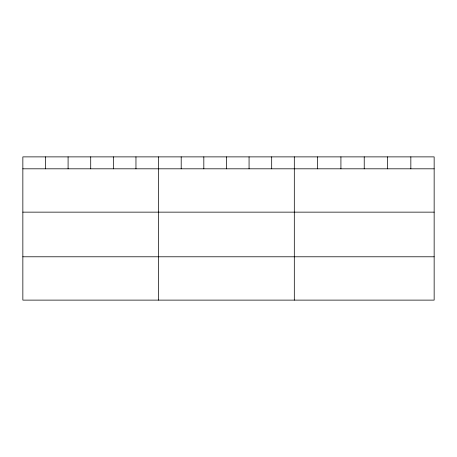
<?xml version="1.0" encoding="UTF-8"?>
<svg xmlns="http://www.w3.org/2000/svg" width="457" height="457" viewBox="0 0 457 457"><rect width="100%" height="100%" fill="white"/><g stroke="black" fill="none" stroke-linecap="round" stroke-linejoin="round"><path stroke-width="0.69" d="M434.15 168.81L434.15 300.118L22.85 300.118L22.85 156.882L434.15 156.882L434.15 168.81L22.85 168.81M22.85 212.145L434.15 212.145M22.85 256.788L434.15 256.788M410.843 156.882L410.843 168.81M387.536 156.882L387.536 168.81M364.229 156.882L364.229 168.81M340.922 156.882L340.922 168.81M317.615 156.882L317.615 168.81M294.308 156.882L294.308 300.118M271.687 156.882L271.687 168.81M249.065 156.882L249.065 168.81M226.444 156.882L226.444 168.81M203.822 156.882L203.822 168.81M181.201 156.882L181.201 168.81M158.579 156.882L158.579 300.118M135.958 156.882L135.958 168.81M113.336 156.882L113.336 168.81M90.715 156.882L90.715 168.81M68.093 156.882L68.093 168.81M45.471 156.882L45.471 168.81"/></g></svg>
